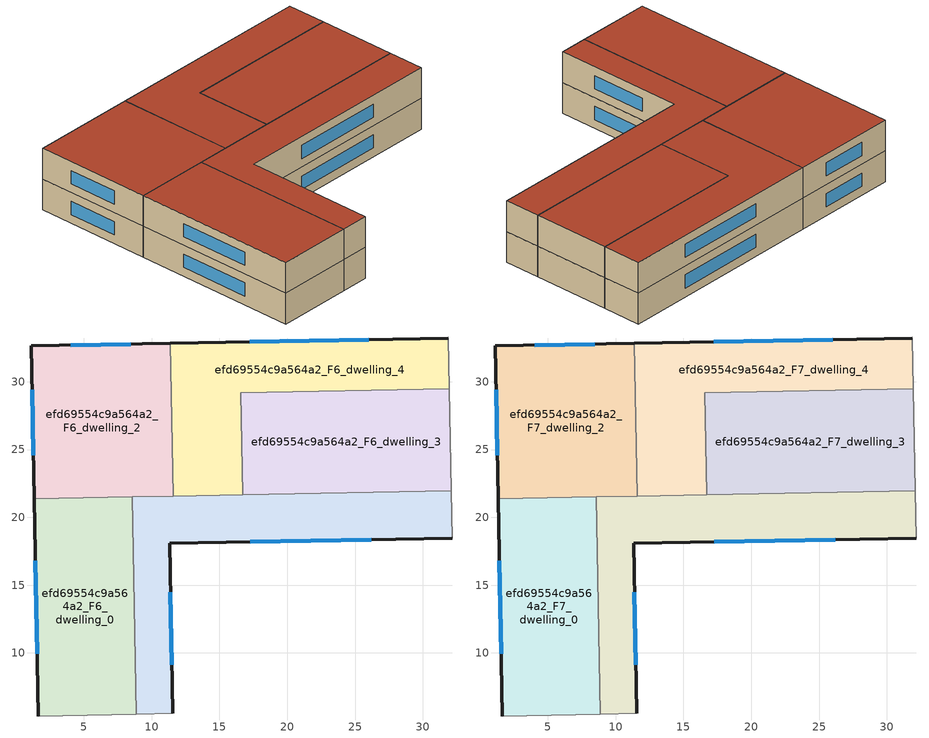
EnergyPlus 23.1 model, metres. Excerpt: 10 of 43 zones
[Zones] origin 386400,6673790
efd69554c9a564a2_F6_dwelling_0
 floor to efd69554c9a564a2_F5_dwelling_0 (EU_floor_Construction): 8.56,21.5 8.86,5.49 1.64,5.35 1.34,21.37 z18
 wall outside (EU_wall_Construction): 1.34,21.37 1.64,5.35 z18:21
 wall to efd69554c9a564a2_F6_dwelling_1 (EU_wall_Construction): 8.86,5.49 8.56,21.5 z18:21
 wall adiabatic (EU_wall_Construction): 1.64,5.35 8.86,5.49 z18:21
 wall to efd69554c9a564a2_F6_dwelling_2 (EU_wall_Construction): 8.56,21.5 1.34,21.37 z18:21
 window (EU_Window_Construction): 1.42,16.79 1.55,9.93 z18.86:20.14
efd69554c9a564a2_F6_dwelling_1
 floor to efd69554c9a564a2_F5_dwelling_1 (EU_floor_Construction): 32.1,21.95 32.16,18.47 11.32,18.08 11.56,5.54 8.86,5.49 8.56,21.5 z18
 wall outside (EU_wall_Construction): 11.56,5.54 11.32,18.08 32.16,18.47 z18:21
 wall adiabatic (EU_wall_Construction): 8.86,5.49 11.56,5.54 / 32.16,18.47 32.1,21.95 z18:21
 wall to efd69554c9a564a2_F6_dwelling_3 (EU_wall_Construction): 32.1,21.95 16.72,21.66 z18:21
 wall to efd69554c9a564a2_F6_dwelling_4 (EU_wall_Construction): 16.72,21.66 11.59,21.56 z18:21
 wall to efd69554c9a564a2_F6_dwelling_2 (EU_wall_Construction): 11.59,21.56 8.56,21.5 z18:21
 window (EU_Window_Construction): 17.27,18.19 26.21,18.36 / 11.49,9.12 11.39,14.5 z18.86:20.14
efd69554c9a564a2_F6_dwelling_2
 floor to efd69554c9a564a2_F5_dwelling_2 (EU_floor_Construction): 11.38,32.84 11.59,21.56 1.34,21.37 1.12,32.64 z18
 wall outside (EU_wall_Construction): 11.38,32.84 1.12,32.64 1.34,21.37 z18:21
 wall to efd69554c9a564a2_F6_dwelling_4 (EU_wall_Construction): 11.59,21.56 11.38,32.84 z18:21
 window (EU_Window_Construction): 8.45,32.78 4.05,32.7 / 1.19,29.42 1.28,24.59 z18.86:20.14
efd69554c9a564a2_F6_dwelling_3
 floor to efd69554c9a564a2_F5_dwelling_3 (EU_floor_Construction): 31.95,29.47 32.1,21.95 16.72,21.66 16.58,29.17 z18
 wall to efd69554c9a564a2_F6_dwelling_4 (EU_wall_Construction): 31.95,29.47 16.58,29.17 16.72,21.66 z18:21
 wall adiabatic (EU_wall_Construction): 32.1,21.95 31.95,29.47 z18:21
efd69554c9a564a2_F6_dwelling_4
 floor to efd69554c9a564a2_F5_dwelling_4 (EU_floor_Construction): 31.88,33.22 31.95,29.47 16.58,29.17 16.72,21.66 11.59,21.56 11.38,32.84 z18
 wall outside (EU_wall_Construction): 31.88,33.22 11.38,32.84 z18:21
 wall adiabatic (EU_wall_Construction): 31.95,29.47 31.88,33.22 z18:21
 window (EU_Window_Construction): 26.02,33.11 17.23,32.95 z18.86:20.14
efd69554c9a564a2_F7_dwelling_0
 floor to efd69554c9a564a2_F6_dwelling_0 (EU_floor_Construction): 8.56,21.5 8.86,5.49 1.64,5.35 1.34,21.37 z21
 wall outside (EU_wall_Construction): 1.34,21.37 1.64,5.35 z21:24
 wall to efd69554c9a564a2_F7_dwelling_1 (EU_wall_Construction): 8.86,5.49 8.56,21.5 z21:24
 wall adiabatic (EU_wall_Construction): 1.64,5.35 8.86,5.49 z21:24
 wall to efd69554c9a564a2_F7_dwelling_2 (EU_wall_Construction): 8.56,21.5 1.34,21.37 z21:24
 window (EU_Window_Construction): 1.42,16.79 1.55,9.93 z21.86:23.14
 roof outside (EU_roof_Construction): 8.86,5.49 8.56,21.5 1.34,21.37 1.64,5.35 z24
efd69554c9a564a2_F7_dwelling_1
 floor to efd69554c9a564a2_F6_dwelling_1 (EU_floor_Construction): 32.1,21.95 32.16,18.47 11.32,18.08 11.56,5.54 8.86,5.49 8.56,21.5 z21
 wall outside (EU_wall_Construction): 11.56,5.54 11.32,18.08 32.16,18.47 z21:24
 wall adiabatic (EU_wall_Construction): 8.86,5.49 11.56,5.54 / 32.16,18.47 32.1,21.95 z21:24
 wall to efd69554c9a564a2_F7_dwelling_3 (EU_wall_Construction): 32.1,21.95 16.72,21.66 z21:24
 wall to efd69554c9a564a2_F7_dwelling_4 (EU_wall_Construction): 16.72,21.66 11.59,21.56 z21:24
 wall to efd69554c9a564a2_F7_dwelling_2 (EU_wall_Construction): 11.59,21.56 8.56,21.5 z21:24
 window (EU_Window_Construction): 17.27,18.19 26.21,18.36 / 11.49,9.12 11.39,14.5 z21.86:23.14
 roof outside (EU_roof_Construction): 32.16,18.47 32.1,21.95 8.56,21.5 8.86,5.49 11.56,5.54 11.32,18.08 z24
efd69554c9a564a2_F7_dwelling_2
 floor to efd69554c9a564a2_F6_dwelling_2 (EU_floor_Construction): 11.38,32.84 11.59,21.56 1.34,21.37 1.12,32.64 z21
 wall outside (EU_wall_Construction): 11.38,32.84 1.12,32.64 1.34,21.37 z21:24
 wall to efd69554c9a564a2_F7_dwelling_4 (EU_wall_Construction): 11.59,21.56 11.38,32.84 z21:24
 window (EU_Window_Construction): 8.45,32.78 4.05,32.7 / 1.19,29.42 1.28,24.59 z21.86:23.14
 roof outside (EU_roof_Construction): 11.59,21.56 11.38,32.84 1.12,32.64 1.34,21.37 z24
efd69554c9a564a2_F7_dwelling_3
 floor to efd69554c9a564a2_F6_dwelling_3 (EU_floor_Construction): 31.95,29.47 32.1,21.95 16.72,21.66 16.58,29.17 z21
 wall to efd69554c9a564a2_F7_dwelling_4 (EU_wall_Construction): 31.95,29.47 16.58,29.17 16.72,21.66 z21:24
 wall adiabatic (EU_wall_Construction): 32.1,21.95 31.95,29.47 z21:24
 roof outside (EU_roof_Construction): 32.1,21.95 31.95,29.47 16.58,29.17 16.72,21.66 z24
efd69554c9a564a2_F7_dwelling_4
 floor to efd69554c9a564a2_F6_dwelling_4 (EU_floor_Construction): 31.88,33.22 31.95,29.47 16.58,29.17 16.72,21.66 11.59,21.56 11.38,32.84 z21
 wall outside (EU_wall_Construction): 31.88,33.22 11.38,32.84 z21:24
 wall adiabatic (EU_wall_Construction): 31.95,29.47 31.88,33.22 z21:24
 window (EU_Window_Construction): 26.02,33.11 17.23,32.95 z21.86:23.14
 roof outside (EU_roof_Construction): 31.95,29.47 31.88,33.22 11.38,32.84 11.59,21.56 16.72,21.66 16.58,29.17 z24
[Building]
EU S2 Campaign: North Axis=0; Terrain=City; Solar Distribution=FullExterior
[Site:Location]
Helsinki-Vantaa.AP: Latitude=60.317; Longitude=24.963; Time Zone=2; Elevation=54.6
[SizingPeriod:WeatherFileDays]
AnnualSizingPeriod: Begin Month=1; Begin Day of Month=1; End Month=12; End Day of Month=31; Day of Week for Start Day=Monday; Use Weather File Daylight Saving Period=No; Use Weather File Rain and Snow Indicators=No
[MATERIAL]
EU_InternalMass_Material: Roughness=MediumRough; Thickness=0.1; Conductivity=1; Density=1800; Specific Heat=900; Thermal Absorptance=0.9; Solar Absorptance=0.7; Visible Absorptance=0.7
[MATERIAL:NOMASS] Roughness=MediumRough; Thermal Absorptance=0.9; Solar Absorptance=0.7; Visible Absorptance=0.7
Name | Thermal Resistance
EU_wall_NoMass | 5.91765
EU_roof_NoMass | 11.1778
EU_floor_NoMass | 6.2875
[WINDOWMATERIAL:SIMPLEGLAZINGSYSTEM]
EU_Window_SimpleGlazing: UFactor=0.994035; Solar Heat Gain Coefficient=0.7; Visible Transmittance=0.7
[CONSTRUCTION]
EU_wall_Construction: EU_wall_NoMass
EU_roof_Construction: EU_roof_NoMass
EU_floor_Construction: EU_floor_NoMass
EU_Window_Construction: EU_Window_SimpleGlazing
EU_InternalMass_Construction: EU_InternalMass_Material
[ZONE] Type=1; Multiplier=1; Ceiling Height=autocalculate; Floor Area=autocalculate; Part of Total Floor Area=Yes
Name | Volume
efd69554c9a564a2_F6_dwelling_0; efd69554c9a564a2_F7_dwelling_0 | 346.947
efd69554c9a564a2_F6_dwelling_1; efd69554c9a564a2_F7_dwelling_1 | 346.953
efd69554c9a564a2_F6_dwelling_2; efd69554c9a564a2_F7_dwelling_2 | 346.96
efd69554c9a564a2_F6_dwelling_3; efd69554c9a564a2_F7_dwelling_3 | 346.995
efd69554c9a564a2_F6_dwelling_4; efd69554c9a564a2_F7_dwelling_4 | 346.983
[INTERNALMASS] Construction=EU_InternalMass_Construction
Name | Zone or ZoneList | Surface Area
efd69554c9a564a2_F6_dwelling_0_EU_InternalMass | efd69554c9a564a2_F6_dwelling_0 | 115.652
efd69554c9a564a2_F6_dwelling_1_EU_InternalMass | efd69554c9a564a2_F6_dwelling_1 | 115.654
efd69554c9a564a2_F6_dwelling_2_EU_InternalMass | efd69554c9a564a2_F6_dwelling_2 | 115.657
efd69554c9a564a2_F6_dwelling_3_EU_InternalMass | efd69554c9a564a2_F6_dwelling_3 | 115.667
efd69554c9a564a2_F6_dwelling_4_EU_InternalMass | efd69554c9a564a2_F6_dwelling_4 | 115.661
efd69554c9a564a2_F7_dwelling_0_EU_InternalMass | efd69554c9a564a2_F7_dwelling_0 | 115.652
efd69554c9a564a2_F7_dwelling_1_EU_InternalMass | efd69554c9a564a2_F7_dwelling_1 | 115.654
efd69554c9a564a2_F7_dwelling_2_EU_InternalMass | efd69554c9a564a2_F7_dwelling_2 | 115.657
efd69554c9a564a2_F7_dwelling_3_EU_InternalMass | efd69554c9a564a2_F7_dwelling_3 | 115.667
efd69554c9a564a2_F7_dwelling_4_EU_InternalMass | efd69554c9a564a2_F7_dwelling_4 | 115.661
[OTHEREQUIPMENT] Fuel Type=Electricity; Design Level Calculation Method=Watts/Area; Power per Zone Floor Area=1; Fraction Latent=0; Fraction Radiant=0; Fraction Lost=0; Carbon Dioxide Generation Rate=0; EndUse Subcategory=EU_Step8_InternalGains
Name | Zone or ZoneList or Space or SpaceList | Schedule
EU_Step8_InternalGain_efd69554c9a564a2_F6_dwelling_0_f000 | efd69554c9a564a2_F6_dwelling_0 | EU_Step8_GainSchedule_efd69554c9a564a2_F6_dwelling_0_f000
EU_Step8_InternalGain_efd69554c9a564a2_F6_dwelling_1_f000 | efd69554c9a564a2_F6_dwelling_1 | EU_Step8_GainSchedule_efd69554c9a564a2_F6_dwelling_1_f000
EU_Step8_InternalGain_efd69554c9a564a2_F6_dwelling_2_f000 | efd69554c9a564a2_F6_dwelling_2 | EU_Step8_GainSchedule_efd69554c9a564a2_F6_dwelling_2_f000
EU_Step8_InternalGain_efd69554c9a564a2_F6_dwelling_3_f000 | efd69554c9a564a2_F6_dwelling_3 | EU_Step8_GainSchedule_efd69554c9a564a2_F6_dwelling_3_f000
EU_Step8_InternalGain_efd69554c9a564a2_F6_dwelling_4_f000 | efd69554c9a564a2_F6_dwelling_4 | EU_Step8_GainSchedule_efd69554c9a564a2_F6_dwelling_4_f000
EU_Step8_InternalGain_efd69554c9a564a2_F7_dwelling_0_f000 | efd69554c9a564a2_F7_dwelling_0 | EU_Step8_GainSchedule_efd69554c9a564a2_F7_dwelling_0_f000
EU_Step8_InternalGain_efd69554c9a564a2_F7_dwelling_1_f000 | efd69554c9a564a2_F7_dwelling_1 | EU_Step8_GainSchedule_efd69554c9a564a2_F7_dwelling_1_f000
EU_Step8_InternalGain_efd69554c9a564a2_F7_dwelling_2_f000 | efd69554c9a564a2_F7_dwelling_2 | EU_Step8_GainSchedule_efd69554c9a564a2_F7_dwelling_2_f000
EU_Step8_InternalGain_efd69554c9a564a2_F7_dwelling_3_f000 | efd69554c9a564a2_F7_dwelling_3 | EU_Step8_GainSchedule_efd69554c9a564a2_F7_dwelling_3_f000
EU_Step8_InternalGain_efd69554c9a564a2_F7_dwelling_4_f000 | efd69554c9a564a2_F7_dwelling_4 | EU_Step8_GainSchedule_efd69554c9a564a2_F7_dwelling_4_f000
[ZONEVENTILATION:DESIGNFLOWRATE] Schedule=EU_AlwaysOn; Design Flow Rate Calculation Method=AirChanges/Hour; Air Changes per Hour=0.596421; Ventilation Type=Natural; Fan Pressure Rise=0; Fan Total Efficiency=1; Constant Term Coefficient=1; Temperature Term Coefficient=0; Velocity Term Coefficient=0; Velocity Squared Term Coefficient=0; Minimum Indoor Temperature=-100; Maximum Indoor Temperature=100; Delta Temperature=-100; Minimum Outdoor Temperature=-100; Maximum Outdoor Temperature=100; Maximum Wind Speed=40
Name | Zone or ZoneList or Space or SpaceList
EU_ConstantAir_efd69554c9a564a2_F6_dwelling_0 | efd69554c9a564a2_F6_dwelling_0
EU_ConstantAir_efd69554c9a564a2_F6_dwelling_1 | efd69554c9a564a2_F6_dwelling_1
EU_ConstantAir_efd69554c9a564a2_F6_dwelling_2 | efd69554c9a564a2_F6_dwelling_2
EU_ConstantAir_efd69554c9a564a2_F6_dwelling_3 | efd69554c9a564a2_F6_dwelling_3
EU_ConstantAir_efd69554c9a564a2_F6_dwelling_4 | efd69554c9a564a2_F6_dwelling_4
EU_ConstantAir_efd69554c9a564a2_F7_dwelling_0 | efd69554c9a564a2_F7_dwelling_0
EU_ConstantAir_efd69554c9a564a2_F7_dwelling_1 | efd69554c9a564a2_F7_dwelling_1
EU_ConstantAir_efd69554c9a564a2_F7_dwelling_2 | efd69554c9a564a2_F7_dwelling_2
EU_ConstantAir_efd69554c9a564a2_F7_dwelling_3 | efd69554c9a564a2_F7_dwelling_3
EU_ConstantAir_efd69554c9a564a2_F7_dwelling_4 | efd69554c9a564a2_F7_dwelling_4
[HVACTEMPLATE:THERMOSTAT] Constant Heating Setpoint=20; Constant Cooling Setpoint=50
EU_HeatOnly_efd69554c9a564a2_F0_dwelling_0; EU_HeatOnly_efd69554c9a564a2_F0_dwelling_1; EU_HeatOnly_efd69554c9a564a2_F0_dwelling_2; EU_HeatOnly_efd69554c9a564a2_F0_dwelling_3; EU_HeatOnly_efd69554c9a564a2_F0_dwelling_4; EU_HeatOnly_efd69554c9a564a2_F0_dwelling_5; EU_HeatOnly_efd69554c9a564a2_F1_dwelling_0; EU_HeatOnly_efd69554c9a564a2_F1_dwelling_1; EU_HeatOnly_efd69554c9a564a2_F1_dwelling_2; EU_HeatOnly_efd69554c9a564a2_F1_dwelling_3; EU_HeatOnly_efd69554c9a564a2_F1_dwelling_4; EU_HeatOnly_efd69554c9a564a2_F1_dwelling_5; EU_HeatOnly_efd69554c9a564a2_F2_dwelling_0; EU_HeatOnly_efd69554c9a564a2_F2_dwelling_1; EU_HeatOnly_efd69554c9a564a2_F2_dwelling_2; EU_HeatOnly_efd69554c9a564a2_F2_dwelling_3; EU_HeatOnly_efd69554c9a564a2_F2_dwelling_4; EU_HeatOnly_efd69554c9a564a2_F2_dwelling_5; EU_HeatOnly_efd69554c9a564a2_F3_dwelling_0; EU_HeatOnly_efd69554c9a564a2_F3_dwelling_1; EU_HeatOnly_efd69554c9a564a2_F3_dwelling_2; EU_HeatOnly_efd69554c9a564a2_F3_dwelling_3; EU_HeatOnly_efd69554c9a564a2_F3_dwelling_4; EU_HeatOnly_efd69554c9a564a2_F4_dwelling_0; EU_HeatOnly_efd69554c9a564a2_F4_dwelling_1; EU_HeatOnly_efd69554c9a564a2_F4_dwelling_2; EU_HeatOnly_efd69554c9a564a2_F4_dwelling_3; EU_HeatOnly_efd69554c9a564a2_F4_dwelling_4; EU_HeatOnly_efd69554c9a564a2_F5_dwelling_0; EU_HeatOnly_efd69554c9a564a2_F5_dwelling_1; EU_HeatOnly_efd69554c9a564a2_F5_dwelling_2; EU_HeatOnly_efd69554c9a564a2_F5_dwelling_3; EU_HeatOnly_efd69554c9a564a2_F5_dwelling_4; EU_HeatOnly_efd69554c9a564a2_F6_dwelling_0; EU_HeatOnly_efd69554c9a564a2_F6_dwelling_1; EU_HeatOnly_efd69554c9a564a2_F6_dwelling_2; EU_HeatOnly_efd69554c9a564a2_F6_dwelling_3; EU_HeatOnly_efd69554c9a564a2_F6_dwelling_4; EU_HeatOnly_efd69554c9a564a2_F7_dwelling_0; EU_HeatOnly_efd69554c9a564a2_F7_dwelling_1; EU_HeatOnly_efd69554c9a564a2_F7_dwelling_2; EU_HeatOnly_efd69554c9a564a2_F7_dwelling_3; EU_HeatOnly_efd69554c9a564a2_F7_dwelling_4
[HVACTEMPLATE:ZONE:IDEALLOADSAIRSYSTEM] System Availability Schedule=EU_AlwaysOn; Maximum Heating Supply Air Temperature=50; Minimum Cooling Supply Air Temperature=13; Maximum Heating Supply Air Humidity Ratio=0.0156; Minimum Cooling Supply Air Humidity Ratio=0.0077; Heating Limit=NoLimit; Cooling Limit=NoLimit; Heating Availability Schedule=EU_AlwaysOn; Cooling Availability Schedule=EU_CoolingOff; Dehumidification Control Type=ConstantSensibleHeatRatio; Cooling Sensible Heat Ratio=0.7; Dehumidification Setpoint=60; Humidification Control Type=None; Humidification Setpoint=30; Outdoor Air Method=None; Outdoor Air Flow Rate per Person=0.00944; Outdoor Air Flow Rate per Zone Floor Area=0; Outdoor Air Flow Rate per Zone=0; Demand Controlled Ventilation Type=None; Outdoor Air Economizer Type=NoEconomizer; Heat Recovery Type=None; Sensible Heat Recovery Effectiveness=0.7; Latent Heat Recovery Effectiveness=0.65
Name | Template Thermostat
efd69554c9a564a2_F6_dwelling_0 | EU_HeatOnly_efd69554c9a564a2_F6_dwelling_0
efd69554c9a564a2_F6_dwelling_1 | EU_HeatOnly_efd69554c9a564a2_F6_dwelling_1
efd69554c9a564a2_F6_dwelling_2 | EU_HeatOnly_efd69554c9a564a2_F6_dwelling_2
efd69554c9a564a2_F6_dwelling_3 | EU_HeatOnly_efd69554c9a564a2_F6_dwelling_3
efd69554c9a564a2_F6_dwelling_4 | EU_HeatOnly_efd69554c9a564a2_F6_dwelling_4
efd69554c9a564a2_F7_dwelling_0 | EU_HeatOnly_efd69554c9a564a2_F7_dwelling_0
efd69554c9a564a2_F7_dwelling_1 | EU_HeatOnly_efd69554c9a564a2_F7_dwelling_1
efd69554c9a564a2_F7_dwelling_2 | EU_HeatOnly_efd69554c9a564a2_F7_dwelling_2
efd69554c9a564a2_F7_dwelling_3 | EU_HeatOnly_efd69554c9a564a2_F7_dwelling_3
efd69554c9a564a2_F7_dwelling_4 | EU_HeatOnly_efd69554c9a564a2_F7_dwelling_4
[SIZING:ZONE] Zone Cooling Design Supply Air Temperature Input Method=SupplyAirTemperature; Zone Cooling Design Supply Air Temperature=13; Zone Heating Design Supply Air Temperature Input Method=SupplyAirTemperature; Zone Heating Design Supply Air Temperature=50; Zone Cooling Design Supply Air Humidity Ratio=0.008; Zone Heating Design Supply Air Humidity Ratio=0.008; Cooling Design Air Flow Method=DesignDay; Cooling Design Air Flow Rate=0; Cooling Minimum Air Flow per Zone Floor Area=0.000762; Cooling Minimum Air Flow=0; Cooling Minimum Air Flow Fraction=0.2; Heating Design Air Flow Method=DesignDay; Heating Design Air Flow Rate=0; Heating Maximum Air Flow per Zone Floor Area=0.002032; Heating Maximum Air Flow=0.141576; Heating Maximum Air Flow Fraction=0.3; Account for Dedicated Outdoor Air System=No; Dedicated Outdoor Air System Control Strategy=NeutralSupplyAir; Dedicated Outdoor Air Low Setpoint Temperature for Design=autosize; Dedicated Outdoor Air High Setpoint Temperature for Design=autosize; Zone Load Sizing Method=Sensible Load Only No Latent Load; Zone Latent Cooling Design Supply Air Humidity Ratio Input Method=HumidityRatioDifference; Zone Cooling Design Supply Air Humidity Ratio Difference=0.005; Zone Latent Heating Design Supply Air Humidity Ratio Input Method=HumidityRatioDifference; Zone Humidification Design Supply Air Humidity Ratio Difference=0.005
efd69554c9a564a2_F6_dwelling_0; efd69554c9a564a2_F6_dwelling_1; efd69554c9a564a2_F6_dwelling_2; efd69554c9a564a2_F6_dwelling_3; efd69554c9a564a2_F6_dwelling_4; efd69554c9a564a2_F7_dwelling_0; efd69554c9a564a2_F7_dwelling_1; efd69554c9a564a2_F7_dwelling_2; efd69554c9a564a2_F7_dwelling_3; efd69554c9a564a2_F7_dwelling_4
[SCHEDULE:CONSTANT]
Name | Hourly Value
EU_AlwaysOn | 1
EU_CoolingOff | 0
[SCHEDULE:FILE] Column Number=1; Rows to Skip at Top=0; Number of Hours of Data=8760; Column Separator=Comma; Interpolate to Timestep=No; Minutes per Item=60; Adjust Schedule for Daylight Savings=Yes
Name | File
EU_Step8_GainSchedule_efd69554c9a564a2_F6_dwelling_0_f000 | ../../schedules/efd69554c9a564a2/efd69554c9a564a2_F6_dwelling_0_f000_gain.csv
EU_Step8_GainSchedule_efd69554c9a564a2_F6_dwelling_1_f000 | ../../schedules/efd69554c9a564a2/efd69554c9a564a2_F6_dwelling_1_f000_gain.csv
EU_Step8_GainSchedule_efd69554c9a564a2_F6_dwelling_2_f000 | ../../schedules/efd69554c9a564a2/efd69554c9a564a2_F6_dwelling_2_f000_gain.csv
EU_Step8_GainSchedule_efd69554c9a564a2_F6_dwelling_3_f000 | ../../schedules/efd69554c9a564a2/efd69554c9a564a2_F6_dwelling_3_f000_gain.csv
EU_Step8_GainSchedule_efd69554c9a564a2_F6_dwelling_4_f000 | ../../schedules/efd69554c9a564a2/efd69554c9a564a2_F6_dwelling_4_f000_gain.csv
EU_Step8_GainSchedule_efd69554c9a564a2_F7_dwelling_0_f000 | ../../schedules/efd69554c9a564a2/efd69554c9a564a2_F7_dwelling_0_f000_gain.csv
EU_Step8_GainSchedule_efd69554c9a564a2_F7_dwelling_1_f000 | ../../schedules/efd69554c9a564a2/efd69554c9a564a2_F7_dwelling_1_f000_gain.csv
EU_Step8_GainSchedule_efd69554c9a564a2_F7_dwelling_2_f000 | ../../schedules/efd69554c9a564a2/efd69554c9a564a2_F7_dwelling_2_f000_gain.csv
EU_Step8_GainSchedule_efd69554c9a564a2_F7_dwelling_3_f000 | ../../schedules/efd69554c9a564a2/efd69554c9a564a2_F7_dwelling_3_f000_gain.csv
EU_Step8_GainSchedule_efd69554c9a564a2_F7_dwelling_4_f000 | ../../schedules/efd69554c9a564a2/efd69554c9a564a2_F7_dwelling_4_f000_gain.csv
